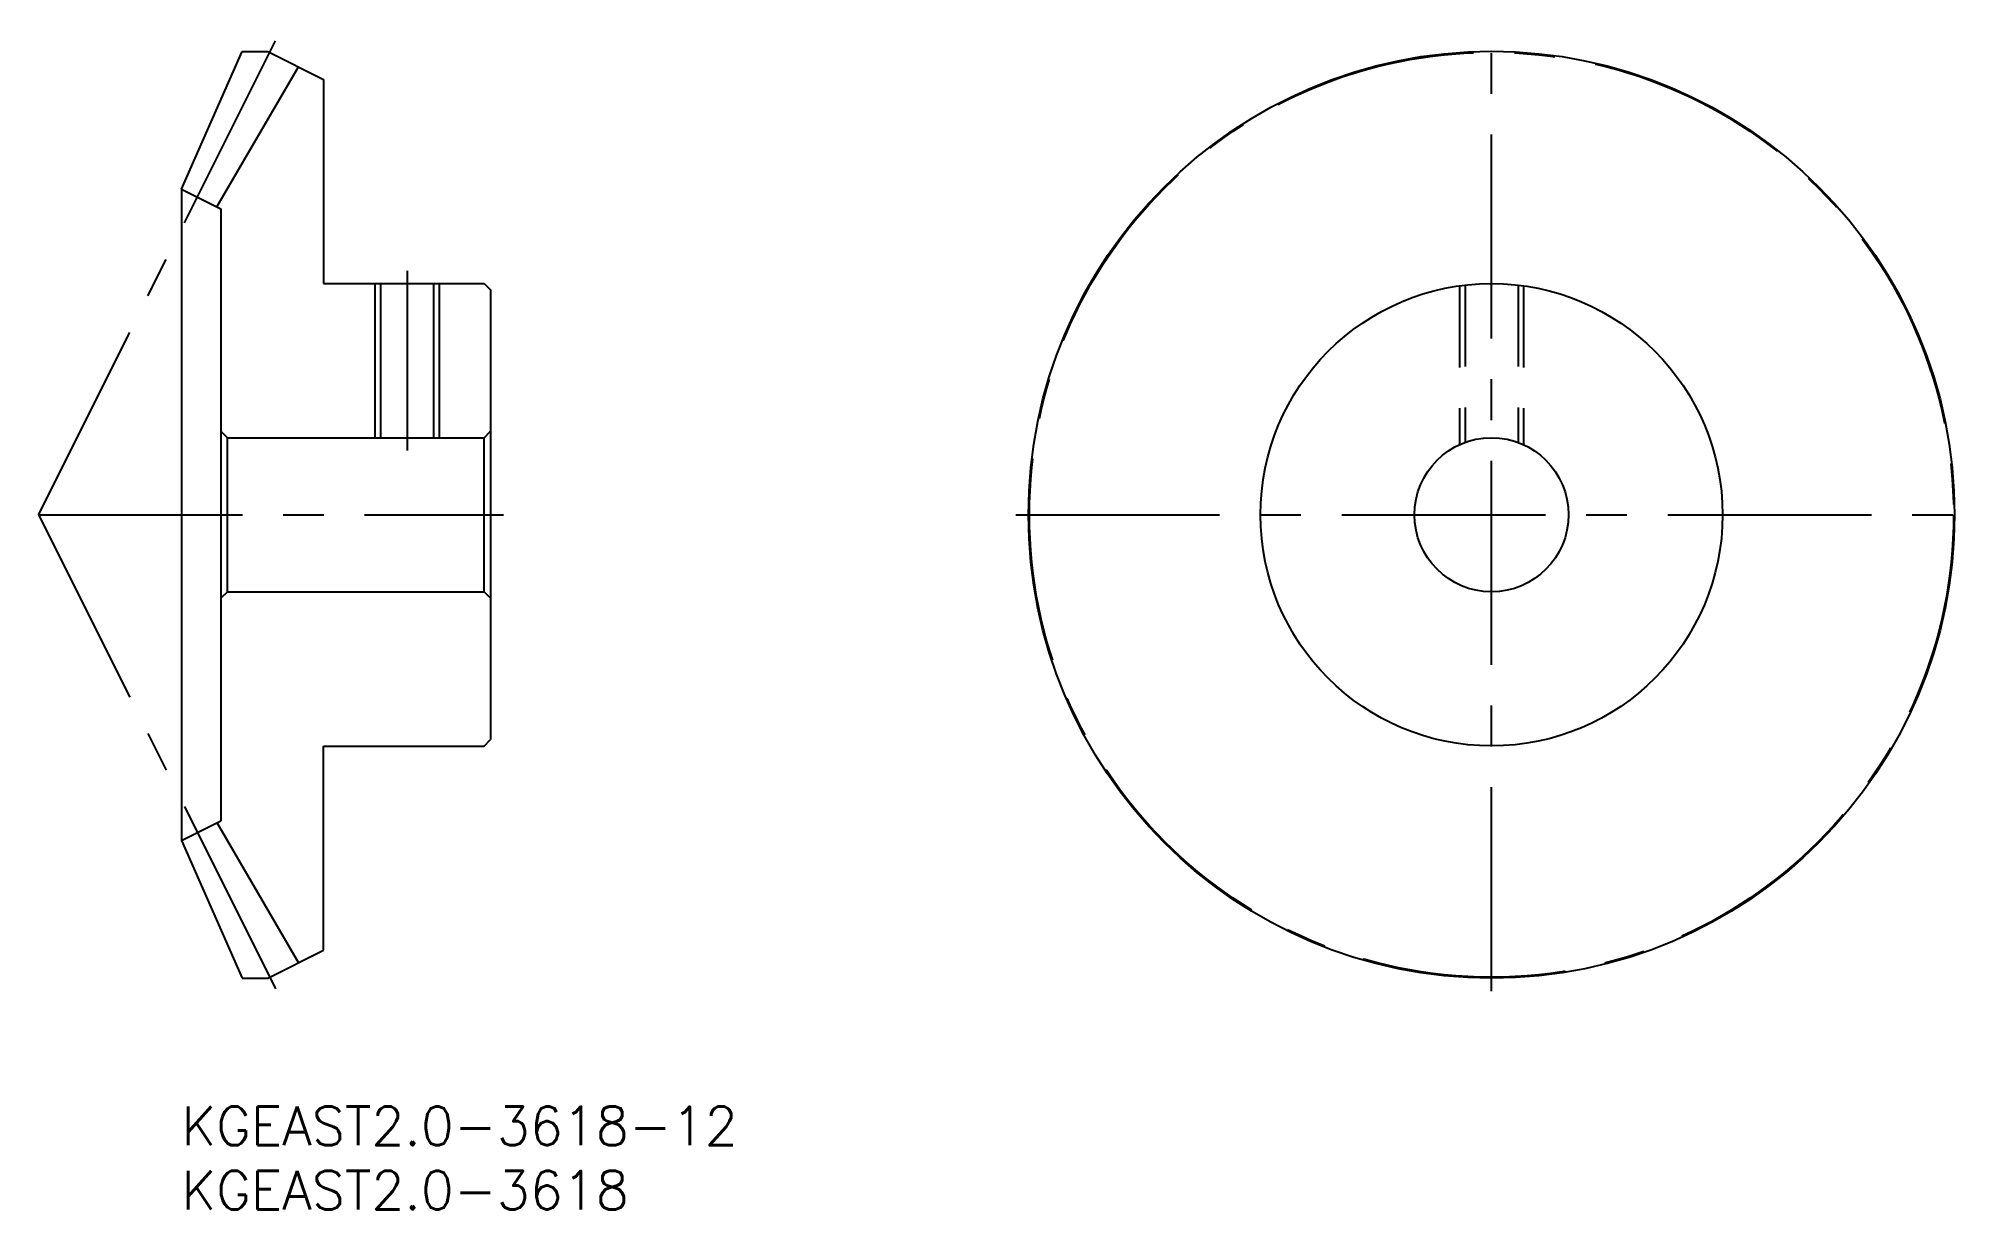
# Model space of a CAD drawing. Extents: x -11 to 139, y -8 to 83.
import ezdxf

# ---------------------------------------------------------------- set-up
doc = ezdxf.new("R2010")
doc.units = 0
doc.header["$LTSCALE"] = 0.5
doc.linetypes.add('CENTER', pattern=[50.8, 31.75, -6.35, 6.35, -6.35])
doc.linetypes.add('DASHED', pattern=[19.05, 12.7, -6.35])
for name, color, linetype in [('MSM_CENTER', 1, 'CENTER'), ('MSM_CONTINUOUS', 7, 'CONTINUOUS'), ('MSM_DASHED', 4, 'DASHED'), ('MSM_NARROW', 5, 'CONTINUOUS'), ('MSM_PART_NUMBER', 7, 'CONTINUOUS')]:
    doc.layers.add(name, color=color, linetype=linetype)
doc.styles.get("Standard").update_dxf_attribs({"font": 'txt.shx', "height": 1, "bigfont": 'bigfont.shx'})

# ---------------------------------------------------------------- blocks, each defined once
blk = doc.blocks.new('*U24')
at = {"layer": 'MSM_PART_NUMBER'}
blk.add_text('KGEAST2.0-3618-12', height=3, dxfattribs=at).set_placement((0, -3))
blk = doc.blocks.new('*U25')
at = {"layer": 'MSM_PART_NUMBER'}
blk.add_text('KGEAST2.0-3618', height=3, dxfattribs=at).set_placement((0, -8))

msp = doc.modelspace()

# ---------------------------------------------------------------- linework, layer by layer
at = {"layer": 'MSM_CENTER'}
for p, q in [((-11.14, 46.08), (7.31, 82.97)), ((102.06, 9), (102.06, 83.15)), ((17.57, 65.08), (17.57, 51.08)), ((-11.14, 46.08), (7.31, 9.18)), ((-11.14, 46.08), (25.07, 46.08)), ((64.99, 46.08), (139.14, 46.08))]:
    msp.add_line(p, q, dxfattribs=at)
msp.add_circle((102.06, 46.08), 36, dxfattribs=at)
at = {"layer": 'MSM_CONTINUOUS'}
for p, q in [((0, 71.43), (4.71, 82.15)), ((4.71, 82.15), (6.71, 82.15)), ((6.71, 82.15), (11.07, 79.97)), ((2.76, 70.04), (9.1, 80.96)), ((11.07, 79.97), (11.07, 64.08)), ((0, 71.43), (3.07, 69.89)), ((0, 71.43), (0, 20.72)), ((3.07, 69.89), (3.07, 22.26)), ((11.07, 64.08), (23.57, 64.08)), ((15.5, 64.08), (15.5, 52.08)), ((19.64, 64.08), (19.64, 52.08)), ((23.57, 64.08), (24.07, 63.58)), ((24.07, 63.58), (24.07, 28.57)), ((3.57, 52.08), (3.07, 52.58)), ((3.57, 40.08), (3.57, 52.08)), ((3.57, 52.08), (23.57, 52.08)), ((23.57, 52.08), (24.07, 52.58)), ((23.57, 40.08), (23.57, 52.08)), ((3.57, 40.08), (3.07, 39.58)), ((3.57, 40.08), (23.57, 40.08)), ((23.57, 40.08), (24.07, 39.58)), ((23.57, 28.07), (24.07, 28.57)), ((11.07, 12.18), (11.07, 28.07)), ((11.07, 28.07), (23.57, 28.07)), ((0, 20.72), (3.07, 22.26)), ((2.76, 22.11), (9.1, 11.19)), ((0, 20.72), (4.71, 10)), ((6.71, 10), (11.07, 12.18)), ((4.71, 10), (6.71, 10))]:
    msp.add_line(p, q, dxfattribs=at)
for radius in [36.08, 18, 6]:
    msp.add_circle((102.06, 46.08), radius, dxfattribs=at)
at = {"layer": 'MSM_DASHED'}
for p, q in [((99.56, 63.9), (99.56, 51.53)), ((100, 63.96), (100, 51.71)), ((104.13, 63.96), (104.13, 51.71)), ((104.56, 63.9), (104.56, 51.53))]:
    msp.add_line(p, q, dxfattribs=at)
at = {"layer": 'MSM_NARROW'}
for p, q in [((15.07, 64.08), (15.07, 52.08)), ((20.07, 64.08), (20.07, 52.08))]:
    msp.add_line(p, q, dxfattribs=at)

# ---------------------------------------------------------------- block references
at = {"layer": 'MSM_CONTINUOUS'}
for name in ['*U24', '*U25']:
    msp.add_blockref(name, (0, 0), dxfattribs=at)

doc.saveas('drawing.dxf')
